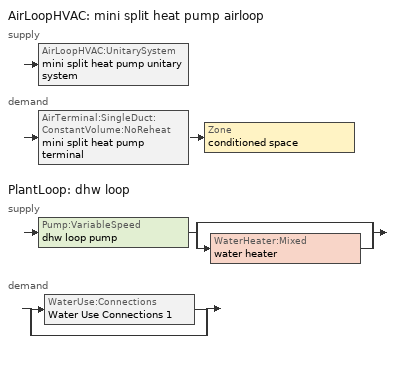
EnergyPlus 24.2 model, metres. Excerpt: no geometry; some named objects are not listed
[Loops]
AirLoopHVAC 'mini split heat pump airloop'
 supply: AirLoopHVAC:UnitarySystem 'mini split heat pump unitary system'
 demand: AirTerminal:SingleDuct:ConstantVolume:NoReheat 'mini split heat pump terminal' > Zone 'conditioned space'
PlantLoop 'dhw loop'
 supply: Pump:VariableSpeed 'dhw loop pump' > split
  | bypass
  | WaterHeater:Mixed 'water heater'
 demand: split
  | WaterUse:Connections 'Water Use Connections 1'
  | bypass
[ZoneControl:Thermostat]
conditioned space Thermostat: Zone or ZoneList=conditioned space; Control Type Schedule=conditioned space Thermostat Schedule; Control 1=conditioned space temperature setpoint; Temperature Difference Between Cutout And Setpoint {deltaC}=0
[ThermostatSetpoint:DualSetpoint]
conditioned space temperature setpoint: Heating Setpoint Temperature Schedule=heating setpoint; Cooling Setpoint Temperature Schedule=cooling setpoint
[ZoneHVAC:Baseboard:Convective:Electric]
electric baseboard: Availability Schedule=Always On Discrete; Heating Design Capacity {W}=22408.5; Efficiency=1
[AirTerminal:SingleDuct:ConstantVolume:NoReheat]
mini split heat pump terminal: Availability Schedule=Always On Discrete; Maximum Air Flow Rate {m3/s}=0.381334
[Zone equipment]
conditioned space: electric baseboard, mini split heat pump terminal
[AirLoopHVAC]
mini split heat pump airloop: Design Supply Air Flow Rate {m3/s}=0.381334; Design Return Air Flow Fraction of Supply Air Flow=1
[Sizing:System]
mini split heat pump airloop: Type of Load to Size On=Sensible; Design Outdoor Air Flow Rate {m3/s}=Autosize; Central Heating Maximum System Air Flow Ratio=0.3; Preheat Design Temperature {C}=7; Preheat Design Humidity Ratio {kgWater/kgDryAir}=0.008; Precool Design Temperature {C}=12.8; Precool Design Humidity Ratio {kgWater/kgDryAir}=0.008; Central Cooling Design Supply Air Temperature {C}=12.8; Central Heating Design Supply Air Temperature {C}=16.7; Type of Zone Sum to Use=NonCoincident; 100% Outdoor Air in Cooling=Yes; 100% Outdoor Air in Heating=Yes; Central Cooling Design Supply Air Humidity Ratio {kgWater/kgDryAir}=0.0085; Central Heating Design Supply Air Humidity Ratio {kgWater/kgDryAir}=0.008; Cooling Supply Air Flow Rate Method=DesignDay; Cooling Supply Air Flow Rate {m3/s}=0; Cooling Supply Air Flow Rate Per Floor Area {m3/s-m2}=0.00996765; Cooling Fraction of Autosized Cooling Supply Air Flow Rate=1; Cooling Supply Air Flow Rate Per Unit Cooling Capacity {m3/s-W}=3.94755e-05; Heating Supply Air Flow Rate Method=DesignDay; Heating Supply Air Flow Rate {m3/s}=0; Heating Supply Air Flow Rate Per Floor Area {m3/s-m2}=0.00996765; Heating Fraction of Autosized Heating Supply Air Flow Rate=1; Heating Fraction of Autosized Cooling Supply Air Flow Rate=1; Heating Supply Air Flow Rate Per Unit Heating Capacity {m3/s-W}=3.15882e-05; System Outdoor Air Method=ZoneSum; Zone Maximum Outdoor Air Fraction=1; Cooling Design Capacity Method=CoolingDesignCapacity; Cooling Design Capacity {W}=Autosize; Cooling Design Capacity Per Floor Area {W/m2}=234.7; Fraction of Autosized Cooling Design Capacity=1; Heating Design Capacity Method=HeatingDesignCapacity; Heating Design Capacity {W}=Autosize; Heating Design Capacity Per Floor Area {W/m2}=157; Fraction of Autosized Heating Design Capacity=1; Central Cooling Capacity Control Method=OnOff; Occupant Diversity=Autosize
[AvailabilityManager:Scheduled]
mini split heat pump airloop Availability Manager: Schedule=Always On Discrete
[AirLoopHVAC:UnitarySystem]
mini split heat pump unitary system: Control Type=Load; Controlling Zone or Thermostat Location=conditioned space; Dehumidification Control Type=None; Availability Schedule=Always On Discrete; Supply Fan=mini split heat pump supply fan; Fan Placement=BlowThrough; Supply Air Fan Operating Mode Schedule=mini split heat pump auto fan schedule; Heating Coil=mini split heat pump htg coil; DX Heating Coil Sizing Ratio=1; Cooling Coil=mini split heat pump clg coil; Use DOAS DX Cooling Coil=No; Minimum Supply Air Temperature {C}=2; Latent Load Control=SensibleOnlyLoadControl; Cooling Supply Air Flow Rate Method=SupplyAirFlowRate; Cooling Supply Air Flow Rate {m3/s}=0.381334; Heating Supply Air Flow Rate Method=SupplyAirFlowRate; Heating Supply Air Flow Rate {m3/s}=0.381334; No Load Supply Air Flow Rate Method=SupplyAirFlowRate; No Load Supply Air Flow Rate {m3/s}=0; No Load Supply Air Flow Rate Control Set To Low Speed=Yes; Maximum Supply Air Temperature {C}=48.8889; Maximum Outdoor Dry-Bulb Temperature for Supplemental Heater Operation {C}=21; Ancillary On-Cycle Electric Power {W}=0; Ancillary Off-Cycle Electric Power {W}=0; Design Specification Multispeed Object=Unitary System Performance Multispeed 1
[Fan:SystemModel]
mini split heat pump supply fan: Availability Schedule=Always On Discrete; Design Maximum Air Flow Rate {m3/s}=0.469623; Speed Control Method=Discrete; Electric Power Minimum Flow Rate Fraction=0.2; Design Pressure Rise {Pa}=500; Motor Efficiency=1; Motor In Air Stream Fraction=1; Design Electric Power Consumption {W}=Autosize; Design Power Sizing Method=PowerPerFlow; Electric Power Per Unit Flow Rate {W/(m3/s)}=148.322; Electric Power Per Unit Flow Rate Per Unit Pressure {W/((m3/s)-Pa)}=1.66667; Fan Total Efficiency=0.7; Motor Loss Radiative Fraction=0; Number of Speeds=4; Speed Flow Fraction 1=0.20706; Speed Electric Power Fraction 1=0.00888; Speed Flow Fraction 2=0.252; Speed Electric Power Fraction 2=0.016; Speed Flow Fraction 3=0.812; Speed Electric Power Fraction 3=0.53539; Speed Flow Fraction 4=1; Speed Electric Power Fraction 4=1
[Coil:Heating:DX:MultiSpeed]
mini split heat pump htg coil: Availability Schedule=Always On Discrete; Minimum Outdoor Dry-Bulb Temperature for Compressor Operation {C}=-28.8889; Crankcase Heater Capacity {W}=50; Maximum Outdoor Dry-Bulb Temperature for Crankcase Heater Operation {C}=10; Defrost Energy Input Ratio Function of Temperature Curve=Defrosteir; Maximum Outdoor Dry-Bulb Temperature for Defrost Operation {C}=4.44444; Defrost Strategy=ReverseCycle; Defrost Control=Timed; Defrost Time Period Fraction=0.058333; Resistive Defrost Heater Capacity {W}=AutoSize; Apply Part Load Fraction to Speeds Greater than 1=No; Fuel Type=Electricity; Region number for Calculating HSPF=4; Number of Speeds=2; Speed Gross Rated Heating Capacity 1 {W}=2202.34; Speed Gross Rated Heating COP 1 {W/W}=4.26975; Speed Rated Air Flow Rate 1 {m3/s}=0.118278; Speed Rated Supply Air Fan Power Per Volume Flow Rate 2017 1 {W/(m3/s)}=773.3; Speed Rated Supply Air Fan Power Per Volume Flow Rate 2023 1 {W/(m3/s)}=934.4; Speed Heating Capacity Function of Temperature Curve Name 1=Heat-CAP-fT1; Speed Heating Capacity Function of Flow Fraction Curve Name 1=Heat-CAP-fFF1; Speed Energy Input Ratio Function of Temperature Curve Name 1=Heat-EIR-fT1; Speed Energy Input Ratio Function of Flow Fraction Curve Name 1=Heat-EIR-fFF1; Speed Part Load Fraction Correlation Curve Name 1=Heat-PLF-fPLR1; Speed Rated Waste Heat Fraction of Power Input 1=0.2; Speed Waste Heat Function of Temperature Curve Name 1=ConstantBiquadratic 1; Speed Gross Rated Heating Capacity 2 {W}=8674.22; Speed Gross Rated Heating COP 2 {W/W}=2.95447; Speed Rated Air Flow Rate 2 {m3/s}=0.469355; Speed Rated Supply Air Fan Power Per Volume Flow Rate 2017 2 {W/(m3/s)}=773.3; Speed Rated Supply Air Fan Power Per Volume Flow Rate 2023 2 {W/(m3/s)}=934.4; Speed Heating Capacity Function of Temperature Curve Name 2=Heat-CAP-fT2; Speed Heating Capacity Function of Flow Fraction Curve Name 2=Heat-CAP-fFF2; Speed Energy Input Ratio Function of Temperature Curve Name 2=Heat-EIR-fT2; Speed Energy Input Ratio Function of Flow Fraction Curve Name 2=Heat-EIR-fFF2; Speed Part Load Fraction Correlation Curve Name 2=Heat-PLF-fPLR2; Speed Rated Waste Heat Fraction of Power Input 2=0.2; Speed Waste Heat Function of Temperature Curve Name 2=ConstantBiquadratic 1
[Coil:Cooling:DX:MultiSpeed]
mini split heat pump clg coil: Availability Schedule=Always On Discrete; Condenser Type=AirCooled; Minimum Outdoor Dry-Bulb Temperature for Compressor Operation {C}=-25; Apply Part Load Fraction to Speeds Greater than 1=No; Apply Latent Degradation to Speeds Greater than 1=No; Crankcase Heater Capacity {W}=50; Maximum Outdoor Dry-Bulb Temperature for Crankcase Heater Operation {C}=10; Basin Heater Capacity {W/K}=0; Basin Heater Setpoint Temperature {C}=2; Fuel Type=Electricity; Number of Speeds=2; Speed Gross Rated Total Cooling Capacity 1 {W}=1811.12; Speed Gross Rated Sensible Heat Ratio 1=0.806404; Speed Gross Rated Cooling COP 1 {W/W}=3.9941; Speed Rated Air Flow Rate 1 {m3/s}=0.097185; Speed Rated Evaporator Fan Power Per Volume Flow Rate 2017 1 {W/(m3/s)}=773.3; Speed Rated Evaporator Fan Power Per Volume Flow Rate 2023 1 {W/(m3/s)}=934.4; Speed Total Cooling Capacity Function of Temperature Curve Name 1=Cool-CAP-fT1; Speed Total Cooling Capacity Function of Flow Fraction Curve Name 1=Cool-CAP-fFF1; Speed Energy Input Ratio Function of Temperature Curve Name 1=Cool-EIR-fT1; Speed Energy Input Ratio Function of Flow Fraction Curve Name 1=Cool-EIR-fFF1; Speed Part Load Fraction Correlation Curve Name 1=Cool-PLF-fPLR1; Speed Nominal Time for Condensate Removal to Begin 1 {s}=1000; Speed Ratio of Initial Moisture Evaporation Rate and Steady State Latent Capacity 1=1.5; Speed Maximum Cycling Rate 1 {cycles/hr}=3; Speed Latent Capacity Time Constant 1 {s}=45; Speed Rated Waste Heat Fraction of Power Input 1=0.2; Speed Waste Heat Function of Temperature Curve Name 1=ConstantBiquadratic; Speed Evaporative Condenser Effectiveness 1=0.9; Speed Evaporative Condenser Air Flow Rate 1 {m3/s}=AutoSize; Speed Rated Evaporative Condenser Pump Power Consumption 1 {W}=AutoSize; Speed Gross Rated Total Cooling Capacity 2 {W}=7137.27; Speed Gross Rated Sensible Heat Ratio 2=0.759942; Speed Gross Rated Cooling COP 2 {W/W}=2.99378; Speed Rated Air Flow Rate 2 {m3/s}=0.381116; Speed Rated Evaporator Fan Power Per Volume Flow Rate 2017 2 {W/(m3/s)}=773.3; Speed Rated Evaporator Fan Power Per Volume Flow Rate 2023 2 {W/(m3/s)}=934.4; Speed Total Cooling Capacity Function of Temperature Curve Name 2=Cool-CAP-fT2; Speed Total Cooling Capacity Function of Flow Fraction Curve Name 2=Cool-CAP-fFF2; Speed Energy Input Ratio Function of Temperature Curve Name 2=Cool-EIR-fT2; Speed Energy Input Ratio Function of Flow Fraction Curve Name 2=Cool-EIR-fFF2; Speed Part Load Fraction Correlation Curve Name 2=Cool-PLF-fPLR2; Speed Nominal Time for Condensate Removal to Begin 2 {s}=1000; Speed Ratio of Initial Moisture Evaporation Rate and Steady State Latent Capacity 2=1.5; Speed Maximum Cycling Rate 2 {cycles/hr}=3; Speed Latent Capacity Time Constant 2 {s}=45; Speed Rated Waste Heat Fraction of Power Input 2=0.2; Speed Waste Heat Function of Temperature Curve Name 2=ConstantBiquadratic; Speed Evaporative Condenser Effectiveness 2=0.9; Speed Evaporative Condenser Air Flow Rate 2 {m3/s}=AutoSize; Speed Rated Evaporative Condenser Pump Power Consumption 2 {W}=AutoSize
[UnitarySystemPerformance:Multispeed]
Unitary System Performance Multispeed 1: Number of Speeds for Heating=2; Number of Speeds for Cooling=2; Single Mode Operation=No; No Load Supply Air Flow Rate Ratio=1; Heating Speed Supply Air Flow Ratio 1=0.310345; Cooling Speed Supply Air Flow Ratio 1=0.255; Heating Speed Supply Air Flow Ratio 2=1.23153; Cooling Speed Supply Air Flow Ratio 2=1
[PlantLoop]
dhw loop: Fluid Type=Water; Plant Equipment Operation Scheme=dhw loop Operation Schemes; Maximum Loop Temperature {C}=100; Minimum Loop Temperature {C}=0; Maximum Loop Flow Rate {m3/s}=0.01; Minimum Loop Flow Rate {m3/s}=0; Plant Loop Volume {m3}=0.003; Load Distribution Scheme=Optimal; Plant Loop Demand Calculation Scheme=SingleSetpoint; Common Pipe Simulation=None
[Sizing:Plant]
dhw loop: Loop Type=Heating; Design Loop Exit Temperature {C}=56; Loop Design Temperature Difference {deltaC}=5.55556; Sizing Option=NonCoincident; Zone Timesteps in Averaging Window=1; Coincident Sizing Factor Mode=None
[Pump:VariableSpeed]
dhw loop pump: Design Maximum Flow Rate {m3/s}=0.01; Design Pump Head {Pa}=1; Design Power Consumption {W}=0; Motor Efficiency=0.85; Fraction of Motor Inefficiencies to Fluid Stream=0; Coefficient 1 of the Part Load Performance Curve=0; Coefficient 2 of the Part Load Performance Curve=1; Coefficient 3 of the Part Load Performance Curve=0; Coefficient 4 of the Part Load Performance Curve=0; Design Minimum Flow Rate {m3/s}=0; Pump Control Type=Intermittent; Skin Loss Radiative Fraction=0.5; Design Power Sizing Method=PowerPerFlowPerPressure; Design Electric Power per Unit Flow Rate {W/(m3/s)}=348701.1; Design Shaft Power per Unit Flow Rate per Unit Head {W/((m3/s)-Pa)}=1.28205; Design Minimum Flow Rate Fraction=0
[WaterHeater:Mixed]
water heater: Tank Volume {m3}=0.157397; Setpoint Temperature Schedule=water heater setpoint; Deadband Temperature Difference {deltaC}=2; Maximum Temperature Limit {C}=99; Heater Control Type=Cycle; Heater Maximum Capacity {W}=5500.06; Heater Minimum Capacity {W}=0; Heater Ignition Minimum Flow Rate {m3/s}=0; Heater Ignition Delay {s}=0; Heater Fuel Type=Electricity; Heater Thermal Efficiency=1; Off Cycle Parasitic Fuel Consumption Rate {W}=0; Off Cycle Parasitic Fuel Type=Electricity; Off Cycle Parasitic Heat Fraction to Tank=0; On Cycle Parasitic Fuel Consumption Rate {W}=0; On Cycle Parasitic Fuel Type=Electricity; On Cycle Parasitic Heat Fraction to Tank=0; Ambient Temperature Indicator=Zone; Ambient Temperature Zone=conditioned space; Off Cycle Loss Coefficient to Ambient Temperature {W/K}=1.99936; Off Cycle Loss Fraction to Zone=1; On Cycle Loss Coefficient to Ambient Temperature {W/K}=1.99936; On Cycle Loss Fraction to Zone=1; Use Side Effectiveness=1; Source Side Effectiveness=1; Use Side Design Flow Rate {m3/s}=Autosize; Source Side Design Flow Rate {m3/s}=Autosize; Indirect Water Heating Recovery Time {hr}=1.5; Source Side Flow Control Mode=IndirectHeatPrimarySetpoint
[WaterHeater:Sizing]
water heater: Design Mode=PeakDraw; Time Storage Can Meet Peak Draw {hr}=0.538503; Time for Tank Recovery {hr}=0; Nominal Tank Volume for Autosizing Plant Connections {m3}=1
[SetpointManager:Scheduled]
Setpoint Manager Scheduled 1: Control Variable=Temperature; Schedule=dhw temp
[WaterUse:Connections]
Water Use Connections 1: Drain Water Heat Exchanger Type=None; Drain Water Heat Exchanger Destination=Plant; Water Use Equipment Name 1=dhw fixtures; Water Use Equipment Name 2=dhw distribution waste; Water Use Equipment Name 3=clothes washer; Water Use Equipment Name 4=dishwasher
[WaterUse:Equipment]
Name | Peak Flow Rate {m3/s} | Flow Rate Fraction Schedule | Target Temperature Schedule
dhw fixtures | 4.43554e-06 | dhw fixtures schedule | mixed water temperature schedule
dhw distribution waste | 1.34467e-06 | dhw fixtures schedule | mixed water temperature schedule
clothes washer | 9.69919e-07 | clothes washer schedule
dishwasher | 2.90872e-07 | dishwasher schedule
[PlantEquipmentOperationSchemes]
dhw loop Operation Schemes: Control Scheme Object Type 1=PlantEquipmentOperation:HeatingLoad; Control Scheme Name 1=dhw loop Heating Operation Scheme; Control Scheme Schedule Name 1=Always On Discrete
[PlantEquipmentOperation:HeatingLoad]
dhw loop Heating Operation Scheme: Load Range Lower Limit 1 {W}=0; Load Range Upper Limit 1 {W}=1000000000; Range Equipment List Name 1=dhw loop Heating Equipment List
[PlantEquipmentList]
dhw loop Heating Equipment List: WaterHeater:Mixed, water heater
[EnergyManagementSystem:GlobalVariable]
infil_program_Qfan
infil_program_Qinf
mini_split_heat_pump_airloop_Fan_RTF
natural_vent_program_Qnv
natural_vent_program_Qwhf
[EnergyManagementSystem:InternalVariable]
mini_split_heat_pump_airloop_max_sup_fan_mfr: Internal Data Index Key=mini split heat pump supply fan; Internal Data Type=Fan Maximum Mass Flow Rate
[EnergyManagementSystem:Sensor]
Name | Output:Variable or Output:Meter Index Key | Output:Variable or Output:Meter
airflow_gain | infil flow | Infiltration Sensible Heat Gain Energy
airflow_gain_1 | natural vent flow | Infiltration Sensible Heat Gain Energy
airflow_gain_2 | whole house fan flow | Infiltration Sensible Heat Gain Energy
airflow_loss | infil flow | Infiltration Sensible Heat Loss Energy
airflow_loss_1 | natural vent flow | Infiltration Sensible Heat Loss Energy
airflow_loss_2 | whole house fan flow | Infiltration Sensible Heat Loss Energy
clg_load_cond |  | Cooling:EnergyTransfer:Zone:CONDITIONED SPACE
clg_sp_s; clg_sp_s_1 | cooling setpoint | Schedule Value
clothes_dryer_exhaust_0_sch_s | clothes dryer exhaust 0 schedule | Schedule Value
conditioned_space_clg_unmet_s | conditioned space | Zone Cooling Setpoint Not Met Time
conditioned_space_htg_unmet_s | conditioned space | Zone Heating Setpoint Not Met Time
cool_season | cooling season schedule | Schedule Value
dhw_loss | water heater | Water Heater Heat Loss Energy
dhw_rtf | water heater | Water Heater Runtime Fraction
fridge_tin_s; tin_s; tin_s_1 | conditioned space | Zone Mean Air Temperature
htg_load_cond |  | Heating:EnergyTransfer:Zone:CONDITIONED SPACE
htg_sp_s; htg_sp_s_1 | heating setpoint | Schedule Value
ig_ee_conv | clothes dryer | Electric Equipment Convective Heating Energy
ig_ee_conv_1 | clothes washer | Electric Equipment Convective Heating Energy
ig_ee_conv_2 | cooking range | Electric Equipment Convective Heating Energy
ig_ee_conv_3 | dishwasher | Electric Equipment Convective Heating Energy
ig_ee_conv_4 | fridge | Electric Equipment Convective Heating Energy
ig_ee_conv_5 | misc plug loads | Electric Equipment Convective Heating Energy
ig_ee_conv_6 | whole house fan | Electric Equipment Convective Heating Energy
ig_ee_rad | clothes dryer | Electric Equipment Radiant Heating Energy
ig_ee_rad_1 | clothes washer | Electric Equipment Radiant Heating Energy
ig_ee_rad_2 | cooking range | Electric Equipment Radiant Heating Energy
ig_ee_rad_3 | dishwasher | Electric Equipment Radiant Heating Energy
ig_ee_rad_4 | fridge | Electric Equipment Radiant Heating Energy
ig_ee_rad_5 | misc plug loads | Electric Equipment Radiant Heating Energy
ig_ee_rad_6 | whole house fan | Electric Equipment Radiant Heating Energy
ig_lgt_conv | interior lighting | Lights Convective Heating Energy
ig_lgt_rad | interior lighting | Lights Radiant Heating Energy
ig_lgt_vis | interior lighting | Lights Visible Radiation Heating Energy
ig_oe_conv | clothes dryer 1 | Other Equipment Convective Heating Energy
ig_oe_conv_1 | cooking range 1 | Other Equipment Convective Heating Energy
ig_oe_conv_2 | general water use latent | Other Equipment Convective Heating Energy
ig_oe_conv_3 | general water use sensible | Other Equipment Convective Heating Energy
ig_oe_conv_4 | water heater energy adjustment1 | Other Equipment Convective Heating Energy
ig_oe_rad | clothes dryer 1 | Other Equipment Radiant Heating Energy
ig_oe_rad_1 | cooking range 1 | Other Equipment Radiant Heating Energy
ig_oe_rad_2 | general water use latent | Other Equipment Radiant Heating Energy
ig_oe_rad_3 | general water use sensible | Other Equipment Radiant Heating Energy
ig_oe_rad_4 | water heater energy adjustment1 | Other Equipment Radiant Heating Energy
ig_ppl_conv | occupants | People Convective Heating Energy
ig_ppl_rad | occupants | People Radiant Heating Energy
im_conv | furniture mass conditioned space 1 | Surface Inside Face Convection Heat Gain Energy
im_conv_1 | partition wall mass | Surface Inside Face Convection Heat Gain Energy
im_ig | furniture mass conditioned space 1 | Surface Inside Face Internal Gains Radiation Heat Gain Energy
im_ig_1 | partition wall mass | Surface Inside Face Internal Gains Radiation Heat Gain Energy
im_lgt | furniture mass conditioned space 1 | Surface Inside Face Lights Radiation Heat Gain Energy
im_lgt_1 | partition wall mass | Surface Inside Face Lights Radiation Heat Gain Energy
im_sol | furniture mass conditioned space 1 | Surface Inside Face Solar Radiation Heat Gain Energy
im_sol_1 | partition wall mass | Surface Inside Face Solar Radiation Heat Gain Energy
im_surf | furniture mass conditioned space 1 | Surface Inside Face Net Surface Thermal Radiation Heat Gain Energy
im_surf_1 | partition wall mass | Surface Inside Face Net Surface Thermal Radiation Heat Gain Energy
mech_vent_bath_fan_0_sch_s | mech vent bath fan 0 schedule | Schedule Value
mech_vent_bath_fan_1_sch_s | mech vent bath fan 1 schedule | Schedule Value
mini_split_heat_pump_airloop_Fan_RTF_s | mini split heat pump supply fan | Fan Runtime Fraction Speed 1
mini_split_heat_pump_airloop_Fan_RTF_s_1 | mini split heat pump supply fan | Fan Runtime Fraction Speed 2
mini_split_heat_pump_airloop_Fan_RTF_s_2 | mini split heat pump supply fan | Fan Runtime Fraction Speed 3
mini_split_heat_pump_airloop_Fan_RTF_s_3 | mini split heat pump supply fan | Fan Runtime Fraction Speed 4
mini_split_heat_pump_clg_coil_s | mini split heat pump clg coil | Cooling Coil Total Cooling Energy
mini_split_heat_pump_htg_coil_s | mini split heat pump htg coil | Heating Coil Heating Energy
mini_split_heat_pump_supply_fan_s | mini split heat pump supply fan | Fan Electricity Energy
mv_conv | mech vent bath fan 0 | Electric Equipment Convective Heating Energy
mv_conv_1 | mech vent bath fan 1 | Electric Equipment Convective Heating Energy
mv_conv_2 | mech vent house fan | Electric Equipment Convective Heating Energy
mv_conv_3 | mech vent house fan cfis | Electric Equipment Convective Heating Energy
mv_conv_4 | mech vent house fan latent load | Other Equipment Convective Heating Energy
mv_conv_5 | mech vent house fan sensible load | Other Equipment Convective Heating Energy
mv_rad | mech vent bath fan 0 | Electric Equipment Radiant Heating Energy
mv_rad_1 | mech vent bath fan 1 | Electric Equipment Radiant Heating Energy
mv_rad_2 | mech vent house fan | Electric Equipment Radiant Heating Energy
mv_rad_3 | mech vent house fan cfis | Electric Equipment Radiant Heating Energy
mv_rad_4 | mech vent house fan latent load | Other Equipment Radiant Heating Energy
mv_rad_5 | mech vent house fan sensible load | Other Equipment Radiant Heating Energy
natural_vent_s | natural vent schedule | Schedule Value
out_pb_s |  | Site Outdoor Air Barometric Pressure
out_wt_s |  | Site Outdoor Air Humidity Ratio
site_vw_s |  | Site Wind Speed
ss_back_out | Window1 | Surface Window Shortwave from Zone Back Out Window Heat Transfer Rate
ss_back_out_1 | Window10 | Surface Window Shortwave from Zone Back Out Window Heat Transfer Rate
ss_back_out_10 | Window25 | Surface Window Shortwave from Zone Back Out Window Heat Transfer Rate
ss_back_out_11 | Window5 | Surface Window Shortwave from Zone Back Out Window Heat Transfer Rate
ss_back_out_12 | Window8 | Surface Window Shortwave from Zone Back Out Window Heat Transfer Rate
ss_back_out_13 | Window9 | Surface Window Shortwave from Zone Back Out Window Heat Transfer Rate
ss_back_out_2 | Window14 | Surface Window Shortwave from Zone Back Out Window Heat Transfer Rate
ss_back_out_3 | Window15 | Surface Window Shortwave from Zone Back Out Window Heat Transfer Rate
ss_back_out_4 | Window17 | Surface Window Shortwave from Zone Back Out Window Heat Transfer Rate
ss_back_out_5 | Window18 | Surface Window Shortwave from Zone Back Out Window Heat Transfer Rate
ss_back_out_6 | Window19 | Surface Window Shortwave from Zone Back Out Window Heat Transfer Rate
ss_back_out_7 | Window2 | Surface Window Shortwave from Zone Back Out Window Heat Transfer Rate
ss_back_out_8 | Window21 | Surface Window Shortwave from Zone Back Out Window Heat Transfer Rate
ss_back_out_9 | Window23 | Surface Window Shortwave from Zone Back Out Window Heat Transfer Rate
ss_conv | Door1 | Surface Inside Face Convection Heat Gain Energy
ss_conv_1 | Window1 | Surface Inside Face Convection Heat Gain Energy
ss_conv_10 | Window23 | Surface Inside Face Convection Heat Gain Energy
ss_conv_11 | Window25 | Surface Inside Face Convection Heat Gain Energy
ss_conv_12 | Window5 | Surface Inside Face Convection Heat Gain Energy
ss_conv_13 | Window8 | Surface Inside Face Convection Heat Gain Energy
ss_conv_14 | Window9 | Surface Inside Face Convection Heat Gain Energy
ss_conv_2 | Window10 | Surface Inside Face Convection Heat Gain Energy
ss_conv_3 | Window14 | Surface Inside Face Convection Heat Gain Energy
ss_conv_4 | Window15 | Surface Inside Face Convection Heat Gain Energy
ss_conv_5 | Window17 | Surface Inside Face Convection Heat Gain Energy
ss_conv_6 | Window18 | Surface Inside Face Convection Heat Gain Energy
ss_conv_7 | Window19 | Surface Inside Face Convection Heat Gain Energy
ss_conv_8 | Window2 | Surface Inside Face Convection Heat Gain Energy
ss_conv_9 | Window21 | Surface Inside Face Convection Heat Gain Energy
ss_ig | Door1 | Surface Inside Face Internal Gains Radiation Heat Gain Energy
ss_ig_1 | Window1 | Surface Inside Face Internal Gains Radiation Heat Gain Energy
ss_ig_10 | Window23 | Surface Inside Face Internal Gains Radiation Heat Gain Energy
ss_ig_11 | Window25 | Surface Inside Face Internal Gains Radiation Heat Gain Energy
ss_ig_12 | Window5 | Surface Inside Face Internal Gains Radiation Heat Gain Energy
ss_ig_13 | Window8 | Surface Inside Face Internal Gains Radiation Heat Gain Energy
ss_ig_14 | Window9 | Surface Inside Face Internal Gains Radiation Heat Gain Energy
ss_ig_2 | Window10 | Surface Inside Face Internal Gains Radiation Heat Gain Energy
ss_ig_3 | Window14 | Surface Inside Face Internal Gains Radiation Heat Gain Energy
ss_ig_4 | Window15 | Surface Inside Face Internal Gains Radiation Heat Gain Energy
ss_ig_5 | Window17 | Surface Inside Face Internal Gains Radiation Heat Gain Energy
ss_ig_6 | Window18 | Surface Inside Face Internal Gains Radiation Heat Gain Energy
ss_ig_7 | Window19 | Surface Inside Face Internal Gains Radiation Heat Gain Energy
ss_ig_8 | Window2 | Surface Inside Face Internal Gains Radiation Heat Gain Energy
ss_ig_9 | Window21 | Surface Inside Face Internal Gains Radiation Heat Gain Energy
ss_lgt | Door1 | Surface Inside Face Lights Radiation Heat Gain Energy
ss_sol | Door1 | Surface Inside Face Solar Radiation Heat Gain Energy
ss_surf | Door1 | Surface Inside Face Net Surface Thermal Radiation Heat Gain Energy
ss_surf_1 | Window1 | Surface Inside Face Net Surface Thermal Radiation Heat Gain Energy
ss_surf_10 | Window23 | Surface Inside Face Net Surface Thermal Radiation Heat Gain Energy
ss_surf_11 | Window25 | Surface Inside Face Net Surface Thermal Radiation Heat Gain Energy
ss_surf_12 | Window5 | Surface Inside Face Net Surface Thermal Radiation Heat Gain Energy
ss_surf_13 | Window8 | Surface Inside Face Net Surface Thermal Radiation Heat Gain Energy
ss_surf_14 | Window9 | Surface Inside Face Net Surface Thermal Radiation Heat Gain Energy
ss_surf_2 | Window10 | Surface Inside Face Net Surface Thermal Radiation Heat Gain Energy
ss_surf_3 | Window14 | Surface Inside Face Net Surface Thermal Radiation Heat Gain Energy
ss_surf_4 | Window15 | Surface Inside Face Net Surface Thermal Radiation Heat Gain Energy
ss_surf_5 | Window17 | Surface Inside Face Net Surface Thermal Radiation Heat Gain Energy
ss_surf_6 | Window18 | Surface Inside Face Net Surface Thermal Radiation Heat Gain Energy
ss_surf_7 | Window19 | Surface Inside Face Net Surface Thermal Radiation Heat Gain Energy
ss_surf_8 | Window2 | Surface Inside Face Net Surface Thermal Radiation Heat Gain Energy
ss_surf_9 | Window21 | Surface Inside Face Net Surface Thermal Radiation Heat Gain Energy
ss_trans_in | Window1 | Surface Window Transmitted Solar Radiation Rate
ss_trans_in_1 | Window10 | Surface Window Transmitted Solar Radiation Rate
ss_trans_in_10 | Window25 | Surface Window Transmitted Solar Radiation Rate
ss_trans_in_11 | Window5 | Surface Window Transmitted Solar Radiation Rate
ss_trans_in_12 | Window8 | Surface Window Transmitted Solar Radiation Rate
ss_trans_in_13 | Window9 | Surface Window Transmitted Solar Radiation Rate
ss_trans_in_2 | Window14 | Surface Window Transmitted Solar Radiation Rate
ss_trans_in_3 | Window15 | Surface Window Transmitted Solar Radiation Rate
ss_trans_in_4 | Window17 | Surface Window Transmitted Solar Radiation Rate
ss_trans_in_5 | Window18 | Surface Window Transmitted Solar Radiation Rate
ss_trans_in_6 | Window19 | Surface Window Transmitted Solar Radiation Rate
ss_trans_in_7 | Window2 | Surface Window Transmitted Solar Radiation Rate
ss_trans_in_8 | Window21 | Surface Window Transmitted Solar Radiation Rate
ss_trans_in_9 | Window23 | Surface Window Transmitted Solar Radiation Rate
ss_trans_out | Window1 | Surface Inside Face Initial Transmitted Diffuse Transmitted Out Window Solar Radiation Rate
ss_trans_out_1 | Window10 | Surface Inside Face Initial Transmitted Diffuse Transmitted Out Window Solar Radiation Rate
ss_trans_out_10 | Window25 | Surface Inside Face Initial Transmitted Diffuse Transmitted Out Window Solar Radiation Rate
ss_trans_out_11 | Window5 | Surface Inside Face Initial Transmitted Diffuse Transmitted Out Window Solar Radiation Rate
ss_trans_out_12 | Window8 | Surface Inside Face Initial Transmitted Diffuse Transmitted Out Window Solar Radiation Rate
ss_trans_out_13 | Window9 | Surface Inside Face Initial Transmitted Diffuse Transmitted Out Window Solar Radiation Rate
ss_trans_out_2 | Window14 | Surface Inside Face Initial Transmitted Diffuse Transmitted Out Window Solar Radiation Rate
ss_trans_out_3 | Window15 | Surface Inside Face Initial Transmitted Diffuse Transmitted Out Window Solar Radiation Rate
ss_trans_out_4 | Window17 | Surface Inside Face Initial Transmitted Diffuse Transmitted Out Window Solar Radiation Rate
ss_trans_out_5 | Window18 | Surface Inside Face Initial Transmitted Diffuse Transmitted Out Window Solar Radiation Rate
ss_trans_out_6 | Window19 | Surface Inside Face Initial Transmitted Diffuse Transmitted Out Window Solar Radiation Rate
ss_trans_out_7 | Window2 | Surface Inside Face Initial Transmitted Diffuse Transmitted Out Window Solar Radiation Rate
ss_trans_out_8 | Window21 | Surface Inside Face Initial Transmitted Diffuse Transmitted Out Window Solar Radiation Rate
ss_trans_out_9 | Window23 | Surface Inside Face Initial Transmitted Diffuse Transmitted Out Window Solar Radiation Rate
s_conv | Floor1 | Surface Inside Face Convection Heat Gain Energy
s_conv_1 | Floor2 | Surface Inside Face Convection Heat Gain Energy
s_conv_10 | RimJoist2:0 | Surface Inside Face Convection Heat Gain Energy
s_conv_11 | RimJoist2:180 | Surface Inside Face Convection Heat Gain Energy
s_conv_12 | RimJoist2:270 | Surface Inside Face Convection Heat Gain Energy
s_conv_13 | RimJoist2:90 | Surface Inside Face Convection Heat Gain Energy
s_conv_14 | Roof3:0 | Surface Inside Face Convection Heat Gain Energy
s_conv_15 | Roof3:180 | Surface Inside Face Convection Heat Gain Energy
s_conv_16 | Roof3:270 | Surface Inside Face Convection Heat Gain Energy
s_conv_17 | Roof3:90 | Surface Inside Face Convection Heat Gain Energy
s_conv_18 | Slab1 | Surface Inside Face Convection Heat Gain Energy
s_conv_19 | Slab1 1 | Surface Inside Face Convection Heat Gain Energy
s_conv_2 | FoundationWall1 | Surface Inside Face Convection Heat Gain Energy
s_conv_20 | Wall1:0 | Surface Inside Face Convection Heat Gain Energy
s_conv_21 | Wall1:180 | Surface Inside Face Convection Heat Gain Energy
s_conv_22 | Wall1:270 | Surface Inside Face Convection Heat Gain Energy
s_conv_23 | Wall1:90 | Surface Inside Face Convection Heat Gain Energy
s_conv_24 | Wall2:0 | Surface Inside Face Convection Heat Gain Energy
s_conv_25 | Wall2:180 | Surface Inside Face Convection Heat Gain Energy
s_conv_26 | Wall2:270 | Surface Inside Face Convection Heat Gain Energy
s_conv_27 | Wall2:90 | Surface Inside Face Convection Heat Gain Energy
s_conv_28 | Wall3:0 | Surface Inside Face Convection Heat Gain Energy
s_conv_29 | Wall3:180 | Surface Inside Face Convection Heat Gain Energy
s_conv_3 | FoundationWall2 | Surface Inside Face Convection Heat Gain Energy
s_conv_30 | Wall3:270 | Surface Inside Face Convection Heat Gain Energy
s_conv_31 | Wall3:90 | Surface Inside Face Convection Heat Gain Energy
s_conv_32 | Wall4:0 | Surface Inside Face Convection Heat Gain Energy
s_conv_33 | Wall4:180 | Surface Inside Face Convection Heat Gain Energy
s_conv_34 | Wall4:270 | Surface Inside Face Convection Heat Gain Energy
s_conv_35 | Wall4:90 | Surface Inside Face Convection Heat Gain Energy
s_conv_4 | inferred conditioned ceiling | Surface Inside Face Convection Heat Gain Energy
s_conv_5 | inferred conditioned floor | Surface Inside Face Convection Heat Gain Energy
s_conv_6 | RimJoist1:0 | Surface Inside Face Convection Heat Gain Energy
s_conv_7 | RimJoist1:180 | Surface Inside Face Convection Heat Gain Energy
s_conv_8 | RimJoist1:270 | Surface Inside Face Convection Heat Gain Energy
s_conv_9 | RimJoist1:90 | Surface Inside Face Convection Heat Gain Energy
s_ig | Floor1 | Surface Inside Face Internal Gains Radiation Heat Gain Energy
s_ig_1 | Floor2 | Surface Inside Face Internal Gains Radiation Heat Gain Energy
s_ig_10 | RimJoist2:0 | Surface Inside Face Internal Gains Radiation Heat Gain Energy
s_ig_11 | RimJoist2:180 | Surface Inside Face Internal Gains Radiation Heat Gain Energy
s_ig_12 | RimJoist2:270 | Surface Inside Face Internal Gains Radiation Heat Gain Energy
s_ig_13 | RimJoist2:90 | Surface Inside Face Internal Gains Radiation Heat Gain Energy
s_ig_14 | Roof3:0 | Surface Inside Face Internal Gains Radiation Heat Gain Energy
s_ig_15 | Roof3:180 | Surface Inside Face Internal Gains Radiation Heat Gain Energy
s_ig_16 | Roof3:270 | Surface Inside Face Internal Gains Radiation Heat Gain Energy
s_ig_17 | Roof3:90 | Surface Inside Face Internal Gains Radiation Heat Gain Energy
s_ig_18 | Slab1 | Surface Inside Face Internal Gains Radiation Heat Gain Energy
s_ig_19 | Slab1 1 | Surface Inside Face Internal Gains Radiation Heat Gain Energy
s_ig_2 | FoundationWall1 | Surface Inside Face Internal Gains Radiation Heat Gain Energy
s_ig_20 | Wall1:0 | Surface Inside Face Internal Gains Radiation Heat Gain Energy
s_ig_21 | Wall1:180 | Surface Inside Face Internal Gains Radiation Heat Gain Energy
s_ig_22 | Wall1:270 | Surface Inside Face Internal Gains Radiation Heat Gain Energy
s_ig_23 | Wall1:90 | Surface Inside Face Internal Gains Radiation Heat Gain Energy
s_ig_24 | Wall2:0 | Surface Inside Face Internal Gains Radiation Heat Gain Energy
s_ig_25 | Wall2:180 | Surface Inside Face Internal Gains Radiation Heat Gain Energy
s_ig_26 | Wall2:270 | Surface Inside Face Internal Gains Radiation Heat Gain Energy
s_ig_27 | Wall2:90 | Surface Inside Face Internal Gains Radiation Heat Gain Energy
s_ig_28 | Wall3:0 | Surface Inside Face Internal Gains Radiation Heat Gain Energy
s_ig_29 | Wall3:180 | Surface Inside Face Internal Gains Radiation Heat Gain Energy
s_ig_3 | FoundationWall2 | Surface Inside Face Internal Gains Radiation Heat Gain Energy
s_ig_30 | Wall3:270 | Surface Inside Face Internal Gains Radiation Heat Gain Energy
s_ig_31 | Wall3:90 | Surface Inside Face Internal Gains Radiation Heat Gain Energy
s_ig_32 | Wall4:0 | Surface Inside Face Internal Gains Radiation Heat Gain Energy
s_ig_33 | Wall4:180 | Surface Inside Face Internal Gains Radiation Heat Gain Energy
s_ig_34 | Wall4:270 | Surface Inside Face Internal Gains Radiation Heat Gain Energy
s_ig_35 | Wall4:90 | Surface Inside Face Internal Gains Radiation Heat Gain Energy
s_ig_4 | inferred conditioned ceiling | Surface Inside Face Internal Gains Radiation Heat Gain Energy
s_ig_5 | inferred conditioned floor | Surface Inside Face Internal Gains Radiation Heat Gain Energy
s_ig_6 | RimJoist1:0 | Surface Inside Face Internal Gains Radiation Heat Gain Energy
s_ig_7 | RimJoist1:180 | Surface Inside Face Internal Gains Radiation Heat Gain Energy
s_ig_8 | RimJoist1:270 | Surface Inside Face Internal Gains Radiation Heat Gain Energy
s_ig_9 | RimJoist1:90 | Surface Inside Face Internal Gains Radiation Heat Gain Energy
s_lgt | Floor1 | Surface Inside Face Lights Radiation Heat Gain Energy
s_lgt_1 | Floor2 | Surface Inside Face Lights Radiation Heat Gain Energy
s_lgt_10 | RimJoist2:0 | Surface Inside Face Lights Radiation Heat Gain Energy
s_lgt_11 | RimJoist2:180 | Surface Inside Face Lights Radiation Heat Gain Energy
s_lgt_12 | RimJoist2:270 | Surface Inside Face Lights Radiation Heat Gain Energy
s_lgt_13 | RimJoist2:90 | Surface Inside Face Lights Radiation Heat Gain Energy
s_lgt_14 | Roof3:0 | Surface Inside Face Lights Radiation Heat Gain Energy
s_lgt_15 | Roof3:180 | Surface Inside Face Lights Radiation Heat Gain Energy
s_lgt_16 | Roof3:270 | Surface Inside Face Lights Radiation Heat Gain Energy
s_lgt_17 | Roof3:90 | Surface Inside Face Lights Radiation Heat Gain Energy
s_lgt_18 | Slab1 | Surface Inside Face Lights Radiation Heat Gain Energy
s_lgt_19 | Slab1 1 | Surface Inside Face Lights Radiation Heat Gain Energy
s_lgt_2 | FoundationWall1 | Surface Inside Face Lights Radiation Heat Gain Energy
s_lgt_20 | Wall1:0 | Surface Inside Face Lights Radiation Heat Gain Energy
s_lgt_21 | Wall1:180 | Surface Inside Face Lights Radiation Heat Gain Energy
s_lgt_22 | Wall1:270 | Surface Inside Face Lights Radiation Heat Gain Energy
s_lgt_23 | Wall1:90 | Surface Inside Face Lights Radiation Heat Gain Energy
s_lgt_24 | Wall2:0 | Surface Inside Face Lights Radiation Heat Gain Energy
s_lgt_25 | Wall2:180 | Surface Inside Face Lights Radiation Heat Gain Energy
s_lgt_26 | Wall2:270 | Surface Inside Face Lights Radiation Heat Gain Energy
s_lgt_27 | Wall2:90 | Surface Inside Face Lights Radiation Heat Gain Energy
s_lgt_28 | Wall3:0 | Surface Inside Face Lights Radiation Heat Gain Energy
s_lgt_29 | Wall3:180 | Surface Inside Face Lights Radiation Heat Gain Energy
s_lgt_3 | FoundationWall2 | Surface Inside Face Lights Radiation Heat Gain Energy
s_lgt_30 | Wall3:270 | Surface Inside Face Lights Radiation Heat Gain Energy
s_lgt_31 | Wall3:90 | Surface Inside Face Lights Radiation Heat Gain Energy
s_lgt_32 | Wall4:0 | Surface Inside Face Lights Radiation Heat Gain Energy
s_lgt_33 | Wall4:180 | Surface Inside Face Lights Radiation Heat Gain Energy
s_lgt_34 | Wall4:270 | Surface Inside Face Lights Radiation Heat Gain Energy
s_lgt_35 | Wall4:90 | Surface Inside Face Lights Radiation Heat Gain Energy
s_lgt_4 | inferred conditioned ceiling | Surface Inside Face Lights Radiation Heat Gain Energy
s_lgt_5 | inferred conditioned floor | Surface Inside Face Lights Radiation Heat Gain Energy
s_lgt_6 | RimJoist1:0 | Surface Inside Face Lights Radiation Heat Gain Energy
s_lgt_7 | RimJoist1:180 | Surface Inside Face Lights Radiation Heat Gain Energy
s_lgt_8 | RimJoist1:270 | Surface Inside Face Lights Radiation Heat Gain Energy
s_lgt_9 | RimJoist1:90 | Surface Inside Face Lights Radiation Heat Gain Energy
s_sol | Floor1 | Surface Inside Face Solar Radiation Heat Gain Energy
s_sol_1 | Floor2 | Surface Inside Face Solar Radiation Heat Gain Energy
s_sol_10 | RimJoist2:0 | Surface Inside Face Solar Radiation Heat Gain Energy
s_sol_11 | RimJoist2:180 | Surface Inside Face Solar Radiation Heat Gain Energy
s_sol_12 | RimJoist2:270 | Surface Inside Face Solar Radiation Heat Gain Energy
s_sol_13 | RimJoist2:90 | Surface Inside Face Solar Radiation Heat Gain Energy
s_sol_14 | Roof3:0 | Surface Inside Face Solar Radiation Heat Gain Energy
s_sol_15 | Roof3:180 | Surface Inside Face Solar Radiation Heat Gain Energy
s_sol_16 | Roof3:270 | Surface Inside Face Solar Radiation Heat Gain Energy
s_sol_17 | Roof3:90 | Surface Inside Face Solar Radiation Heat Gain Energy
s_sol_18 | Slab1 | Surface Inside Face Solar Radiation Heat Gain Energy
s_sol_19 | Slab1 1 | Surface Inside Face Solar Radiation Heat Gain Energy
s_sol_2 | FoundationWall1 | Surface Inside Face Solar Radiation Heat Gain Energy
s_sol_20 | Wall1:0 | Surface Inside Face Solar Radiation Heat Gain Energy
s_sol_21 | Wall1:180 | Surface Inside Face Solar Radiation Heat Gain Energy
s_sol_22 | Wall1:270 | Surface Inside Face Solar Radiation Heat Gain Energy
s_sol_23 | Wall1:90 | Surface Inside Face Solar Radiation Heat Gain Energy
s_sol_24 | Wall2:0 | Surface Inside Face Solar Radiation Heat Gain Energy
s_sol_25 | Wall2:180 | Surface Inside Face Solar Radiation Heat Gain Energy
s_sol_26 | Wall2:270 | Surface Inside Face Solar Radiation Heat Gain Energy
s_sol_27 | Wall2:90 | Surface Inside Face Solar Radiation Heat Gain Energy
s_sol_28 | Wall3:0 | Surface Inside Face Solar Radiation Heat Gain Energy
s_sol_29 | Wall3:180 | Surface Inside Face Solar Radiation Heat Gain Energy
s_sol_3 | FoundationWall2 | Surface Inside Face Solar Radiation Heat Gain Energy
s_sol_30 | Wall3:270 | Surface Inside Face Solar Radiation Heat Gain Energy
s_sol_31 | Wall3:90 | Surface Inside Face Solar Radiation Heat Gain Energy
s_sol_32 | Wall4:0 | Surface Inside Face Solar Radiation Heat Gain Energy
s_sol_33 | Wall4:180 | Surface Inside Face Solar Radiation Heat Gain Energy
s_sol_34 | Wall4:270 | Surface Inside Face Solar Radiation Heat Gain Energy
s_sol_35 | Wall4:90 | Surface Inside Face Solar Radiation Heat Gain Energy
s_sol_4 | inferred conditioned ceiling | Surface Inside Face Solar Radiation Heat Gain Energy
s_sol_5 | inferred conditioned floor | Surface Inside Face Solar Radiation Heat Gain Energy
s_sol_6 | RimJoist1:0 | Surface Inside Face Solar Radiation Heat Gain Energy
s_sol_7 | RimJoist1:180 | Surface Inside Face Solar Radiation Heat Gain Energy
s_sol_8 | RimJoist1:270 | Surface Inside Face Solar Radiation Heat Gain Energy
s_sol_9 | RimJoist1:90 | Surface Inside Face Solar Radiation Heat Gain Energy
s_surf | Floor1 | Surface Inside Face Net Surface Thermal Radiation Heat Gain Energy
s_surf_1 | Floor2 | Surface Inside Face Net Surface Thermal Radiation Heat Gain Energy
s_surf_10 | RimJoist2:0 | Surface Inside Face Net Surface Thermal Radiation Heat Gain Energy
s_surf_11 | RimJoist2:180 | Surface Inside Face Net Surface Thermal Radiation Heat Gain Energy
s_surf_12 | RimJoist2:270 | Surface Inside Face Net Surface Thermal Radiation Heat Gain Energy
s_surf_13 | RimJoist2:90 | Surface Inside Face Net Surface Thermal Radiation Heat Gain Energy
s_surf_14 | Roof3:0 | Surface Inside Face Net Surface Thermal Radiation Heat Gain Energy
s_surf_15 | Roof3:180 | Surface Inside Face Net Surface Thermal Radiation Heat Gain Energy
s_surf_16 | Roof3:270 | Surface Inside Face Net Surface Thermal Radiation Heat Gain Energy
s_surf_17 | Roof3:90 | Surface Inside Face Net Surface Thermal Radiation Heat Gain Energy
s_surf_18 | Slab1 | Surface Inside Face Net Surface Thermal Radiation Heat Gain Energy
s_surf_19 | Slab1 1 | Surface Inside Face Net Surface Thermal Radiation Heat Gain Energy
s_surf_2 | FoundationWall1 | Surface Inside Face Net Surface Thermal Radiation Heat Gain Energy
s_surf_20 | Wall1:0 | Surface Inside Face Net Surface Thermal Radiation Heat Gain Energy
s_surf_21 | Wall1:180 | Surface Inside Face Net Surface Thermal Radiation Heat Gain Energy
s_surf_22 | Wall1:270 | Surface Inside Face Net Surface Thermal Radiation Heat Gain Energy
s_surf_23 | Wall1:90 | Surface Inside Face Net Surface Thermal Radiation Heat Gain Energy
s_surf_24 | Wall2:0 | Surface Inside Face Net Surface Thermal Radiation Heat Gain Energy
s_surf_25 | Wall2:180 | Surface Inside Face Net Surface Thermal Radiation Heat Gain Energy
s_surf_26 | Wall2:270 | Surface Inside Face Net Surface Thermal Radiation Heat Gain Energy
s_surf_27 | Wall2:90 | Surface Inside Face Net Surface Thermal Radiation Heat Gain Energy
s_surf_28 | Wall3:0 | Surface Inside Face Net Surface Thermal Radiation Heat Gain Energy
s_surf_29 | Wall3:180 | Surface Inside Face Net Surface Thermal Radiation Heat Gain Energy
s_surf_3 | FoundationWall2 | Surface Inside Face Net Surface Thermal Radiation Heat Gain Energy
s_surf_30 | Wall3:270 | Surface Inside Face Net Surface Thermal Radiation Heat Gain Energy
s_surf_31 | Wall3:90 | Surface Inside Face Net Surface Thermal Radiation Heat Gain Energy
s_surf_32 | Wall4:0 | Surface Inside Face Net Surface Thermal Radiation Heat Gain Energy
s_surf_33 | Wall4:180 | Surface Inside Face Net Surface Thermal Radiation Heat Gain Energy
s_surf_34 | Wall4:270 | Surface Inside Face Net Surface Thermal Radiation Heat Gain Energy
s_surf_35 | Wall4:90 | Surface Inside Face Net Surface Thermal Radiation Heat Gain Energy
s_surf_4 | inferred conditioned ceiling | Surface Inside Face Net Surface Thermal Radiation Heat Gain Energy
s_surf_5 | inferred conditioned floor | Surface Inside Face Net Surface Thermal Radiation Heat Gain Energy
s_surf_6 | RimJoist1:0 | Surface Inside Face Net Surface Thermal Radiation Heat Gain Energy
s_surf_7 | RimJoist1:180 | Surface Inside Face Net Surface Thermal Radiation Heat Gain Energy
s_surf_8 | RimJoist1:270 | Surface Inside Face Net Surface Thermal Radiation Heat Gain Energy
s_surf_9 | RimJoist1:90 | Surface Inside Face Net Surface Thermal Radiation Heat Gain Energy
tout_db; tout_db_1 | Environment | Site Outdoor Air Drybulb Temperature
tout_s | conditioned space | Zone Outdoor Air Drybulb Temperature
water_heater_energy | water heater | Water Heater Electricity Rate
water_heater_off_cycle_parasitic | water heater | Water Heater Off Cycle Parasitic Electricity Rate
water_heater_on_cycle_parasitic | water heater | Water Heater On Cycle Parasitic Electricity Rate
win_s | conditioned space | Zone Air Humidity Ratio
[EnergyManagementSystem:Actuator]
Name | Actuated Component Unique | Actuated Component Type | Actuated Component Control Type
fridge_schedule_act | fridge schedule | Schedule:Constant | Schedule Value
infil_flow_act | infil flow | Zone Infiltration | Air Exchange Flow Rate
mech_vent_house_fan_cfis_act | mech vent house fan cfis | ElectricEquipment | Electricity Rate
mech_vent_house_fan_latent_load_act | mech vent house fan latent load | OtherEquipment | Power Level
mech_vent_house_fan_sensible_load_act | mech vent house fan sensible load | OtherEquipment | Power Level
mini_split_heat_pump_supply_fan_pressure_rise_act | mini split heat pump supply fan | Fan | Fan Pressure Rise
mini_split_heat_pump_supply_fan_total_efficiency_act | mini split heat pump supply fan | Fan | Fan Total Efficiency
natural_vent_flow_act | natural vent flow | Zone Infiltration | Air Exchange Flow Rate
Sequential_Fraction_Schedule_act | Sequential Fraction Schedule | Schedule:Constant | Schedule Value
water_heater_ec_adj_act | water heater energy adjustment1 | OtherEquipment | Power Level
whole_house_fan_act | whole house fan | ElectricEquipment | Electricity Rate
whole_house_fan_flow_act | whole house fan flow | Zone Infiltration | Air Exchange Flow Rate
whole_house_fan_mix_act | whole house fan mix | ZoneMixing | Air Exchange Flow Rate
[EnergyManagementSystem:Program]
fridge_schedule_program: Set Tin = fridge_tin_s*(9.0/5.0)+32.0; Set fridge_schedule_act = 0; If (Hour == 0); Set fridge_schedule_act = (-0.487+0.019*Tin); ElseIf (Hour == 1); Set fridge_schedule_act = (-0.34+0.016*Tin); ElseIf (Hour == 2); Set fridge_schedule_act = (-0.37+0.017*Tin); ElseIf (Hour == 3); Set fridge_schedule_act = (-0.361+0.016*Tin); ElseIf (Hour == 4); Set fridge_schedule_act = (-0.515+0.018*Tin); ElseIf (Hour == 5); Set fridge_schedule_act = (-0.684+0.021*Tin); ElseIf (Hour == 6); Set fridge_schedule_act = (-0.471+0.019*Tin); ElseIf (Hour == 7); Set fridge_schedule_act = (-0.159+0.015*Tin); ElseIf (Hour == 8); Set fridge_schedule_act = (-0.079+0.015*Tin); ElseIf (Hour == 9); Set fridge_schedule_act = (-0.417+0.019*Tin); ElseIf (Hour == 10); Set fridge_schedule_act = (-0.411+0.018*Tin); ElseIf (Hour == 11); Set fridge_schedule_act = (-0.386+0.018*Tin); ElseIf (Hour == 12); Set fridge_schedule_act = (-0.24+0.016*Tin); ElseIf (Hour == 13); Set fridge_schedule_act = (-0.314+0.017*Tin); ElseIf (Hour == 14); Set fridge_schedule_act = (-0.16+0.015*Tin); ElseIf (Hour == 15); Set fridge_schedule_act = (-0.121+0.015*Tin); ElseIf (Hour == 16); Set fridge_schedule_act = (-0.469+0.02*Tin); ElseIf (Hour == 17); Set fridge_schedule_act = (-0.412+0.02*Tin); ElseIf (Hour == 18); Set fridge_schedule_act = (-0.091+0.017*Tin); ElseIf (Hour == 19); Set fridge_schedule_act = (0.077+0.014*Tin); ElseIf (Hour == 20); Set fridge_schedule_act = (-0.118+0.016*Tin); ElseIf (Hour == 21); Set fridge_schedule_act = (-0.247+0.017*Tin); ElseIf (Hour == 22); Set fridge_schedule_act = (-0.445+0.019*Tin); ElseIf (Hour == 23); Set fridge_schedule_act = (-0.544+0.02*Tin); EndIf
[Schedule:Constant]
Name | Hourly Value
Always On Discrete | 1
dhw temp; water heater setpoint | 56
mini split heat pump auto fan schedule | 0
mixed water temperature schedule | 40.5556
[Schedule:Day:Interval]
clothes washer schedule day: No, 01:00, 0.104651, 02:00, 0.0813953, 04:00, 0.0465116, 05:00, 0.0813953, 06:00, 0.127907, 07:00, 0.255814, 08:00, 0.569767, 09:00, 0.848837, 10:00, 1, 11:00, 0.976744, 12:00, 0.872093, 13:00, 0.77907, 14:00, 0.697674, 15:00, 0.569767, 16:00, 0.593023, 17:00, 0.581395, 21:00, 0.569767, 22:00, 0.546512, 23:00, 0.372093, 24:00, 0.197674
clothes washer schedule default day; dishwasher schedule default day; heating setpoint default day; cooling setpoint default day; dhw fixtures schedule default day: No, 24:00, 0
dishwasher schedule day: No, 01:00, 0.135135, 02:00, 0.0630631, 03:00, 0.045045, 05:00, 0.027027, 06:00, 0.0900901, 07:00, 0.18018, 08:00, 0.279279, 09:00, 0.522523, 10:00, 0.585586, 11:00, 0.504505, 12:00, 0.432432, 13:00, 0.378378, 14:00, 0.414414, 15:00, 0.324324, 17:00, 0.342342, 18:00, 0.441441, 19:00, 0.783784, 20:00, 1, 21:00, 0.810811, 22:00, 0.603604, 23:00, 0.396396, 24:00, 0.279279
heating setpoint day: No, 07:00, 18, 23:00, 21, 24:00, 18
cooling setpoint day: No, 24:00, 25
dhw fixtures schedule day: No, 01:00, 0.139535, 02:00, 0.0697674, 03:00, 0.0465116, 04:00, 0.0581395, 05:00, 0.116279, 06:00, 0.395349, 07:00, 0.906977, 08:00, 1, 09:00, 0.930233, 10:00, 0.77907, 11:00, 0.651163, 12:00, 0.546512, 13:00, 0.465116, 14:00, 0.406977, 15:00, 0.383721, 16:00, 0.360465, 17:00, 0.44186, 18:00, 0.593023, 20:00, 0.697674, 21:00, 0.639535, 22:00, 0.55814, 23:00, 0.44186, 24:00, 0.302326
[Schedule:Week:Daily]
clothes washer schedule Week Rule - Jan1-Dec31: clothes washer schedule day, clothes washer schedule day, clothes washer schedule day, clothes washer schedule day, clothes washer schedule day, clothes washer schedule day, clothes washer schedule day, clothes washer schedule default day, clothes washer schedule default day, clothes washer schedule default day, clothes washer schedule default day, clothes washer schedule default day
dishwasher schedule Week Rule - Jan1-Dec31: dishwasher schedule day, dishwasher schedule day, dishwasher schedule day, dishwasher schedule day, dishwasher schedule day, dishwasher schedule day, dishwasher schedule day, dishwasher schedule default day, dishwasher schedule default day, dishwasher schedule default day, dishwasher schedule default day, dishwasher schedule default day
heating setpoint Week Rule - Jan1-Dec31: heating setpoint day, heating setpoint day, heating setpoint day, heating setpoint day, heating setpoint day, heating setpoint day, heating setpoint day, heating setpoint default day, heating setpoint default day, heating setpoint default day, heating setpoint default day, heating setpoint default day
cooling setpoint Week Rule - Jan1-Dec31: cooling setpoint day, cooling setpoint day, cooling setpoint day, cooling setpoint day, cooling setpoint day, cooling setpoint day, cooling setpoint day, cooling setpoint default day, cooling setpoint default day, cooling setpoint default day, cooling setpoint default day, cooling setpoint default day
dhw fixtures schedule Week Rule - Jan1-Dec31: dhw fixtures schedule day, dhw fixtures schedule day, dhw fixtures schedule day, dhw fixtures schedule day, dhw fixtures schedule day, dhw fixtures schedule day, dhw fixtures schedule day, dhw fixtures schedule default day, dhw fixtures schedule default day, dhw fixtures schedule default day, dhw fixtures schedule default day, dhw fixtures schedule default day
[Schedule:Year]
clothes washer schedule: clothes washer schedule Week Rule - Jan1-Dec31, 1, 1, 12, 31
dishwasher schedule: dishwasher schedule Week Rule - Jan1-Dec31, 1, 1, 12, 31
heating setpoint: heating setpoint Week Rule - Jan1-Dec31, 1, 1, 12, 31
cooling setpoint: cooling setpoint Week Rule - Jan1-Dec31, 1, 1, 12, 31
dhw fixtures schedule: dhw fixtures schedule Week Rule - Jan1-Dec31, 1, 1, 12, 31
[Schedule:Compact]
conditioned space Thermostat Schedule: Through: 12/31, For: AllDays, Until: 24:00, 4
[Curve:Biquadratic] Coefficient2 x=0; Coefficient3 x**2=0; Coefficient4 y=0; Coefficient5 y**2=0; Coefficient6 x*y=0
Name | Coefficient1 Constant | Minimum Value of x {BasedOnField A2} | Maximum Value of x {BasedOnField A2} | Minimum Value of y {BasedOnField A3} | Maximum Value of y {BasedOnField A3}
Defrosteir | 0.1528 | -100 | 100 | -100 | 100
ConstantBiquadratic 1; ConstantBiquadratic | 1 | 0 | 1 | 0 | 1
[Table:Lookup]
Heat-CAP-fT1: Heat-CAP-fT1 Independent Variable List, None, 1, 0, Dimensionless, 0.524567, 0.534765, 0.545999, 0.558372, 0.572009, 0.587057, 0.603693, 0.622129, 0.642623, 0.665905, 0.692048, 0.721561, 0.755082, 0.793432, 0.837673, 0.889214, 0.949953, 1.02252, 1.07815, 1.14183, 0.481221, 0.493221, 0.506152, 0.520127, 0.535277, 0.551757, 0.56975, 0.589475, 0.611193, 0.63566, 0.662932, 0.693519, 0.728067, 0.767397, 0.812575, 0.865013, 0.926611, 1, 1.05615, 1.12034, 0.437874, 0.451677, 0.466306, 0.481882, 0.498545, 0.516457, 0.535807, 0.55682, 0.579764, 0.605416, 0.633815, 0.665478, 0.701052, 0.741362, 0.787477, 0.840812, 0.903269, 0.977482, 1.03415, 1.09886
Heat-EIR-fT1: Heat-EIR-fT1 Independent Variable List, None, 1, 0, Dimensionless, 2.2777, 2.19424, 2.11082, 2.02745, 1.94413, 1.8609, 1.77775, 1.69472, 1.61185, 1.52774, 1.44391, 1.36043, 1.27743, 1.19512, 1.11376, 1.03376, 0.955755, 0.88061, 0.833515, 0.788456, 2.61411, 2.52001, 2.42592, 2.33183, 2.23774, 2.14365, 2.04956, 1.95547, 1.86138, 1.76567, 1.66996, 1.57425, 1.47854, 1.38284, 1.28713, 1.19142, 1.09571, 1, 0.937355, 0.87471, 2.9905, 2.88497, 2.77941, 2.67382, 2.56818, 2.46249, 2.35672, 2.25085, 2.14486, 2.03687, 1.92865, 1.8201, 1.7111, 1.60146, 1.49089, 1.37895, 1.26499, 1.14801, 1.06917, 0.988024
Heat-CAP-fT2: Heat-CAP-fT2 Independent Variable List, None, 1, 0, Dimensionless, 0.205379, 0.250434, 0.299415, 0.352978, 0.411885, 0.483505, 0.564084, 0.655479, 0.760083, 0.881029, 1.02252, 1.21106, 0.188408, 0.232428, 0.280565, 0.333426, 0.391741, 0.46281, 0.542918, 0.633907, 0.738155, 0.858789, 1, 1.18827, 0.171437, 0.214422, 0.261715, 0.313874, 0.371596, 0.442114, 0.521752, 0.612334, 0.716228, 0.836548, 0.977482, 1.16548
Heat-EIR-fT2: Heat-EIR-fT2 Independent Variable List, None, 1, 0, Dimensionless, 1.58903, 1.51871, 1.44857, 1.37866, 1.30908, 1.23354, 1.15883, 1.08537, 1.01379, 0.945075, 0.88061, 0.815903, 1.82373, 1.74573, 1.66773, 1.58974, 1.51174, 1.42645, 1.34116, 1.25587, 1.17058, 1.08529, 1, 0.90516, 2.08631, 2.00049, 1.91453, 1.82839, 1.74197, 1.64701, 1.55129, 1.4544, 1.35567, 1.25406, 1.14801, 1.02242
Cool-CAP-fT1: Cool-CAP-fT1 Independent Variable List, None, 1, 0, Dimensionless, 1.18719, 1.12921, 1.08522, 1.05073, 1.03081, 1.00413, 0.982348, 1.30486, 1.21599, 1.15001, 1.09908, 1.06997, 1.03129, 1, 1.80478, 1.68217, 1.59202, 1.52292, 1.48361, 1.43158, 1.38965
Cool-EIR-fT1: Cool-EIR-fT1 Independent Variable List, None, 1, 0, Dimensionless, 0.409882, 0.514567, 0.617307, 0.716902, 0.784724, 0.89149, 0.996522, 0.493014, 0.578511, 0.664009, 0.749507, 0.809059, 0.904529, 1, 0.221453, 0.268678, 0.330308, 0.397152, 0.444744, 0.521406, 0.597866
Cool-CAP-fT2: Cool-CAP-fT2 Independent Variable List, None, 1, 0, Dimensionless, 1.00322, 0.996255, 0.991386, 0.987909, 0.986107, 0.983934, 0.982348, 1.10266, 1.07308, 1.05078, 1.03336, 1.02356, 1.01062, 1, 1.52511, 1.48445, 1.45463, 1.43186, 1.41926, 1.40288, 1.38965
Cool-EIR-fT2: Cool-EIR-fT2 Independent Variable List, None, 1, 0, Dimensionless, 0.426599, 0.530481, 0.632405, 0.731056, 0.796478, 0.897374, 0.996522, 0.513121, 0.596848, 0.680576, 0.764304, 0.821178, 0.910589, 1, 0.230484, 0.276958, 0.338233, 0.404993, 0.451406, 0.524737, 0.597866
[Table:IndependentVariableList]
Heat-CAP-fT1 Independent Variable List: dry_bulb_temp_in, dry_bulb_temp_out 4
Heat-EIR-fT1 Independent Variable List: dry_bulb_temp_in 1, dry_bulb_temp_out 5
Heat-CAP-fT2 Independent Variable List: dry_bulb_temp_in 2, dry_bulb_temp_out 6
Heat-EIR-fT2 Independent Variable List: dry_bulb_temp_in 3, dry_bulb_temp_out 7
Cool-CAP-fT1 Independent Variable List: wet_bulb_temp_in, dry_bulb_temp_out
Cool-EIR-fT1 Independent Variable List: wet_bulb_temp_in 1, dry_bulb_temp_out 1
Cool-CAP-fT2 Independent Variable List: wet_bulb_temp_in 2, dry_bulb_temp_out 2
Cool-EIR-fT2 Independent Variable List: wet_bulb_temp_in 3, dry_bulb_temp_out 3
[Table:IndependentVariable]
dry_bulb_temp_in; dry_bulb_temp_in 1; dry_bulb_temp_in 2; dry_bulb_temp_in 3: Linear, Constant, -100, 100, Dimensionless, 15.5556, 21.1111, 26.6667
dry_bulb_temp_out 4; dry_bulb_temp_out 5: Linear, Constant, -100, 100, Dimensionless, -22.8, -22.0798, -21.3038, -20.4651, -19.5559, -18.5669, -17.4871, -16.3034, -15, -13.5317, -11.895, -10.0594, -7.9861, -5.62581, -2.91451, 0.232394, 3.92906, 8.33333, 11.7031, 15.5556
dry_bulb_temp_out 6; dry_bulb_temp_out 7: Linear, Constant, -100, 100, Dimensionless, -22.8, -21.1114, -19.2648, -17.237, -15, -12.2737, -9.20072, -5.7103, -1.71126, 2.91635, 8.33333, 15.5556
wet_bulb_temp_in; wet_bulb_temp_in 1; wet_bulb_temp_in 2; wet_bulb_temp_in 3: Linear, Constant, -100, 100, Dimensionless, 10, 19.4444, 26.6667
dry_bulb_temp_out; dry_bulb_temp_out 1: Linear, Constant, -100, 100, Dimensionless, 12.7778, 19.2557, 24.0654, 27.7778, 29.9, 32.7191, 35
dry_bulb_temp_out 2; dry_bulb_temp_out 3: Linear, Constant, -100, 100, Dimensionless, 12.7778, 19.1806, 24.008, 27.7778, 29.9, 32.7004, 35
[Curve:Quadratic] Coefficient3 x**2=0; Minimum Value of x {BasedOnField A2}=0
Name | Coefficient1 Constant | Coefficient2 x | Maximum Value of x {BasedOnField A2} | Minimum Curve Output {BasedOnField A3} | Maximum Curve Output {BasedOnField A3}
Heat-CAP-fFF1; Heat-EIR-fFF1; Heat-CAP-fFF2; Heat-EIR-fFF2; Cool-CAP-fFF1; Cool-EIR-fFF1; Cool-CAP-fFF2; Cool-EIR-fFF2 | 1 | 0 | 2 | 0 | 2
Heat-PLF-fPLR1; Heat-PLF-fPLR2; Cool-PLF-fPLR1; Cool-PLF-fPLR2 | 0.75 | 0.25 | 1 | 0.7 | 1
